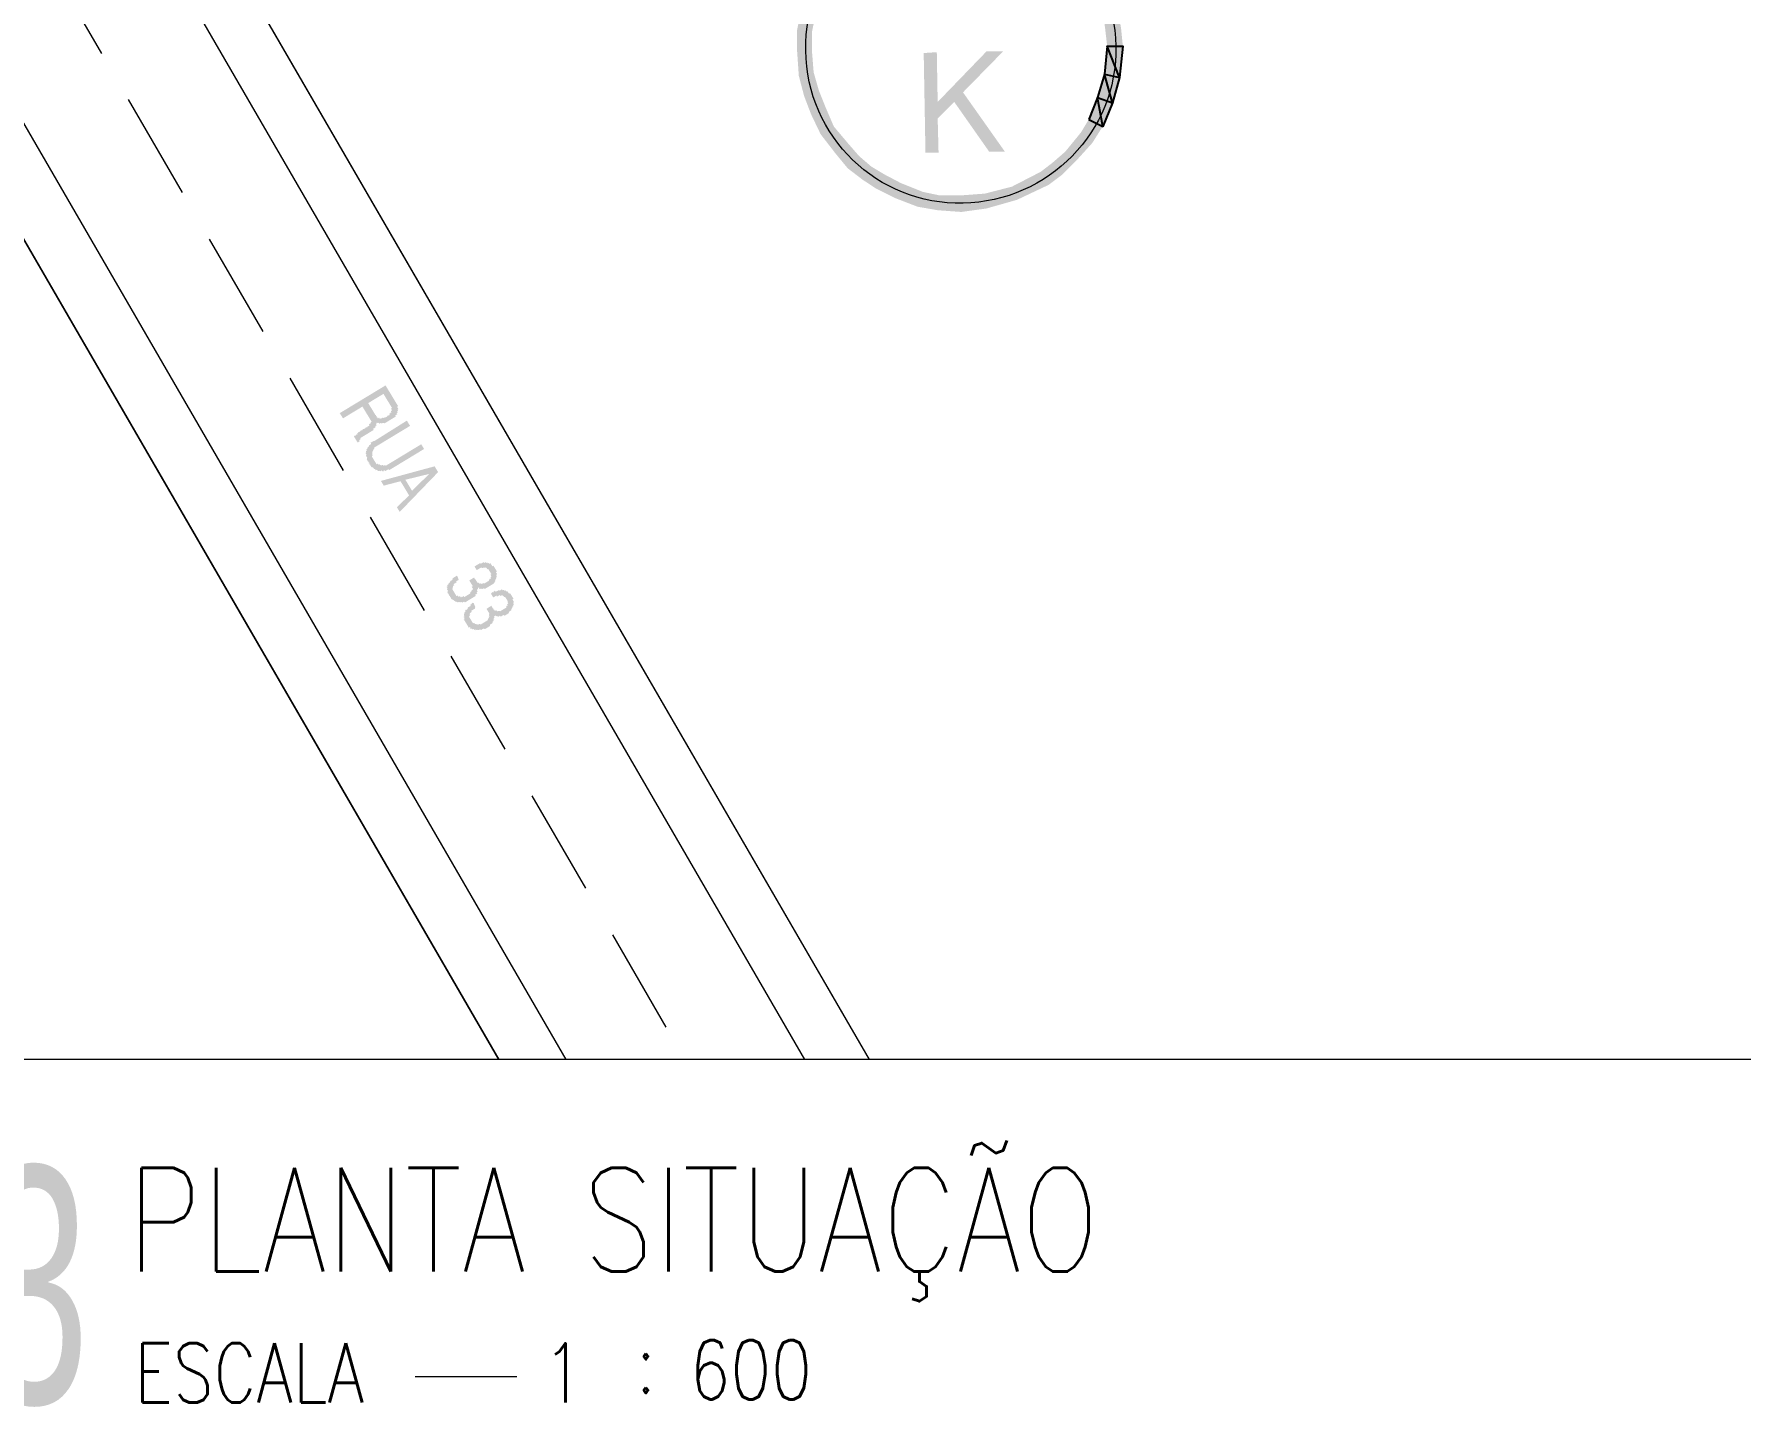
# Model space of a CAD drawing. Header units: millimetres. Extents: x 1345 to 2117, y 1214 to 1365.
# Drawn here: x 1563.29 to 1572.34, y 1274.12 to 1281.41 of the extents above; entities that cross this region are included whole.
import ezdxf
from ezdxf.enums import TextEntityAlignment as Align

# ---------------------------------------------------------------- set-up
doc = ezdxf.new("R2010")
doc.units = ezdxf.units.MM
doc.header["$LTSCALE"] = 0.5
doc.layers.add('02', color=2, linetype='Continuous')
for name, color, linetype, lineweight in [('E-TXT-G', 3, 'Continuous', 30), ('E-TXT-W', 7, 'Continuous', 15), ('E-TXT-Y', 2, 'Continuous', 40)]:
    doc.layers.add(name, color=color, linetype=linetype, lineweight=lineweight)
doc.styles.add('REG140', font='romans.shx', dxfattribs={"width": 0.8, "height": 0.35})
doc.styles.add('REG80', font='romans.shx', dxfattribs={"width": 0.8, "height": 0.1})
doc.styles.add('SANSSERIF', font='sas_____.pfb', dxfattribs={"height": 1})
doc.styles.add('SANSSERIF2', font='sanssb__.ttf', dxfattribs={"width": 0.8})

# ---------------------------------------------------------------- blocks, each defined once
blk = doc.blocks.new('IND_DES')
at = {"layer": 'E-TXT-W'}
blk.add_line((0.0269, -0.2428), (0.1984, -0.2428), dxfattribs=at)
at = {"layer": 'E-TXT-G', "style": 'REG80', "width": 0.8}
for s, p in [('ESCALA', (-0.4463, -0.2864)), ('1', (0.2426, -0.2864)), (':', (0.3988, -0.2706))]:
    blk.add_text(s, height=0.1, dxfattribs=at).set_placement(p)
blk.add_attdef('ESCALA', (0.4897, -0.2812), '', height=0.1, dxfattribs=at)
at = {"layer": 'E-TXT-W', "style": 'SANSSERIF2', "width": 0.6}
blk.add_attdef('00', text='', height=0.4, dxfattribs=at).set_placement((-0.7083, -0.2881), align=Align.CENTER)
at = {"layer": 'E-TXT-Y', "style": 'REG140', "width": 0.8}
for tag, p in [('PROJETO', (-0.4563, 0.1829)), ('DESENHO', (-0.4582, -0.0658))]:
    blk.add_attdef(tag, p, '', height=0.175, dxfattribs=at)

msp = doc.modelspace()

# ---------------------------------------------------------------- hatches: boundary and pattern name
at = {"true_color": 0x000007}
h = msp.add_hatch(color=7, dxfattribs=at)
h.paths.add_polyline_path([(1568.1238, 1282.1074), (1568.1238, 1282.1908), (1568.0451, 1282.1028)])
h.paths.add_polyline_path([(1568.1238, 1282.1908), (1568.0451, 1282.1028), (1568.0358, 1282.1815)])
h.paths.add_polyline_path([(1568.0451, 1282.1028), (1568.0358, 1282.1815), (1567.9571, 1282.075)])
h.paths.add_polyline_path([(1568.0358, 1282.1815), (1567.9571, 1282.075), (1567.9293, 1282.1537)])
h.paths.add_polyline_path([(1567.9571, 1282.075), (1567.9293, 1282.1537), (1567.8737, 1282.0472)])
h.paths.add_polyline_path([(1567.9293, 1282.1537), (1567.8737, 1282.0472), (1567.8413, 1282.1166)])
h.paths.add_polyline_path([(1567.8737, 1282.0472), (1567.8413, 1282.1166), (1567.7949, 1282.0008)])
h.paths.add_polyline_path([(1567.8413, 1282.1166), (1567.7949, 1282.0008), (1567.7579, 1282.075)])
h.paths.add_polyline_path([(1567.7949, 1282.0008), (1567.7579, 1282.075), (1567.7162, 1281.9499)])
h.paths.add_polyline_path([(1567.7579, 1282.075), (1567.7162, 1281.9499), (1567.6606, 1282.0101)])
h.paths.add_polyline_path([(1567.7162, 1281.9499), (1567.6606, 1282.0101), (1567.6421, 1281.885)])
h.paths.add_polyline_path([(1567.6606, 1282.0101), (1567.6421, 1281.885), (1567.5911, 1281.9499)])
h.paths.add_polyline_path([(1567.6421, 1281.885), (1567.5911, 1281.9499), (1567.5911, 1281.8248)])
h.paths.add_polyline_path([(1567.5911, 1281.9499), (1567.5911, 1281.8248), (1567.5263, 1281.8804)])
h.paths.add_polyline_path([(1567.5911, 1281.8248), (1567.5263, 1281.8804), (1567.5541, 1281.7785)])
h.paths.add_polyline_path([(1567.5263, 1281.8804), (1567.5541, 1281.7785), (1567.4846, 1281.8248)])
h.paths.add_polyline_path([(1567.5541, 1281.7785), (1567.4846, 1281.8248), (1567.5031, 1281.6905)])
h.paths.add_polyline_path([(1567.4846, 1281.8248), (1567.5031, 1281.6905), (1567.4197, 1281.7275)])
h.paths.add_polyline_path([(1567.5031, 1281.6905), (1567.4197, 1281.7275), (1567.466, 1281.6117)])
h.paths.add_polyline_path([(1567.4197, 1281.7275), (1567.466, 1281.6117), (1567.3873, 1281.6488)])
h.paths.add_polyline_path([(1567.466, 1281.6117), (1567.3873, 1281.6488), (1567.429, 1281.5052)])
h.paths.add_polyline_path([(1567.3873, 1281.6488), (1567.429, 1281.5052), (1567.3502, 1281.5237)])
h.paths.add_polyline_path([(1567.429, 1281.5052), (1567.3502, 1281.5237), (1567.4105, 1281.4172)])
h.paths.add_polyline_path([(1567.3502, 1281.5237), (1567.4105, 1281.4172), (1567.3317, 1281.4264)])
h.paths.add_polyline_path([(1567.4105, 1281.4172), (1567.3317, 1281.4264), (1567.4105, 1281.3199)])
h.paths.add_polyline_path([(1567.3317, 1281.4264), (1567.4105, 1281.3199), (1567.3317, 1281.3199)])
h.paths.add_polyline_path([(1567.4105, 1281.3199), (1567.3317, 1281.3199), (1567.4197, 1281.2041)])
h.paths.add_polyline_path([(1567.3317, 1281.3199), (1567.4197, 1281.2041), (1567.341, 1281.1855)])
h.paths.add_polyline_path([(1567.4197, 1281.2041), (1567.341, 1281.1855), (1567.4475, 1281.1068)])
h.paths.add_polyline_path([(1567.341, 1281.1855), (1567.4475, 1281.1068), (1567.3688, 1281.079)])
h.paths.add_polyline_path([(1567.4475, 1281.1068), (1567.3688, 1281.079), (1567.4846, 1281.0141)])
h.paths.add_polyline_path([(1567.3688, 1281.079), (1567.4846, 1281.0141), (1567.4058, 1280.9817)])
h.paths.add_polyline_path([(1567.4846, 1281.0141), (1567.4058, 1280.9817), (1567.5263, 1280.9169)])
h.paths.add_polyline_path([(1567.4058, 1280.9817), (1567.5263, 1280.9169), (1567.4568, 1280.8752)])
h.paths.add_polyline_path([(1567.5263, 1280.9169), (1567.4568, 1280.8752), (1567.6004, 1280.8288)])
h.paths.add_polyline_path([(1567.4568, 1280.8752), (1567.6004, 1280.8288), (1567.5355, 1280.7733)])
h.paths.add_polyline_path([(1567.6004, 1280.8288), (1567.5355, 1280.7733), (1567.6606, 1280.7594)])
h.paths.add_polyline_path([(1567.5355, 1280.7733), (1567.6606, 1280.7594), (1567.6004, 1280.6945)])
h.paths.add_polyline_path([(1567.6606, 1280.7594), (1567.6004, 1280.6945), (1567.7255, 1280.7038)])
h.paths.add_polyline_path([(1567.6004, 1280.6945), (1567.7255, 1280.7038), (1567.6791, 1280.6343)])
h.paths.add_polyline_path([(1567.7255, 1280.7038), (1567.6791, 1280.6343), (1567.7949, 1280.6621)])
h.paths.add_polyline_path([(1567.6791, 1280.6343), (1567.7949, 1280.6621), (1567.7486, 1280.588)])
h.paths.add_polyline_path([(1567.7949, 1280.6621), (1567.7486, 1280.588), (1567.883, 1280.6158)])
h.paths.add_polyline_path([(1567.7486, 1280.588), (1567.883, 1280.6158), (1567.8505, 1280.537)])
h.paths.add_polyline_path([(1567.883, 1280.6158), (1567.8505, 1280.537), (1567.9988, 1280.5694)])
h.paths.add_polyline_path([(1567.8505, 1280.537), (1567.9988, 1280.5694), (1567.971, 1280.4907)])
h.paths.add_polyline_path([(1567.9988, 1280.5694), (1567.971, 1280.4907), (1568.0868, 1280.5509)])
h.paths.add_polyline_path([(1567.971, 1280.4907), (1568.0868, 1280.5509), (1568.0775, 1280.4721)])
h.paths.add_polyline_path([(1568.0868, 1280.5509), (1568.0775, 1280.4721), (1568.2026, 1280.5509)])
h.paths.add_polyline_path([(1568.0775, 1280.4721), (1568.2026, 1280.5509), (1568.2026, 1280.4629)])
h.paths.add_polyline_path([(1568.2026, 1280.5509), (1568.2026, 1280.4629), (1568.3277, 1280.5602)])
h.paths.add_polyline_path([(1568.2026, 1280.4629), (1568.3277, 1280.5602), (1568.3369, 1280.4814)])
h.paths.add_polyline_path([(1568.3277, 1280.5602), (1568.3369, 1280.4814), (1568.4713, 1280.5972)])
h.paths.add_polyline_path([(1568.3369, 1280.4814), (1568.4713, 1280.5972), (1568.4991, 1280.5277)])
h.paths.add_polyline_path([(1568.4713, 1280.5972), (1568.4991, 1280.5277), (1568.6241, 1280.676)])
h.paths.add_polyline_path([(1568.4991, 1280.5277), (1568.6241, 1280.676), (1568.6658, 1280.6065)])
h.paths.add_polyline_path([(1568.6241, 1280.676), (1568.6658, 1280.6065), (1568.6844, 1280.7223)])
h.paths.add_polyline_path([(1568.6658, 1280.6065), (1568.6844, 1280.7223), (1568.74, 1280.6621)])
h.paths.add_polyline_path([(1568.6844, 1280.7223), (1568.74, 1280.6621), (1568.7539, 1280.7825)])
h.paths.add_polyline_path([(1568.74, 1280.6621), (1568.7539, 1280.7825), (1568.8094, 1280.7316)])
h.paths.add_polyline_path([(1568.7539, 1280.7825), (1568.8094, 1280.7316), (1568.8372, 1280.8844)])
h.paths.add_polyline_path([(1568.8094, 1280.7316), (1568.8372, 1280.8844), (1568.8975, 1280.8288)])
h.paths.add_polyline_path([(1568.8372, 1280.8844), (1568.8975, 1280.8288), (1568.8789, 1280.9539)])
h.paths.add_polyline_path([(1568.8975, 1280.8288), (1568.8789, 1280.9539), (1568.953, 1280.9169)])
h.paths.add_polyline_path([(1568.8789, 1280.9539), (1568.953, 1280.9169), (1568.9253, 1281.0697)])
h.paths.add_polyline_path([(1568.953, 1280.9169), (1568.9253, 1281.0697), (1569.004, 1281.0419)])
h.paths.add_polyline_path([(1568.9253, 1281.0697), (1569.004, 1281.0419), (1568.9623, 1281.1948)])
h.paths.add_polyline_path([(1569.004, 1281.0419), (1568.9623, 1281.1948), (1569.0411, 1281.1763)])
h.paths.add_polyline_path([(1568.9623, 1281.1948), (1569.0411, 1281.1763), (1568.9762, 1281.343)])
h.paths.add_polyline_path([(1569.0411, 1281.1763), (1568.9762, 1281.343), (1569.0596, 1281.343)])
h.paths.add_polyline_path([(1568.9762, 1281.343), (1569.0596, 1281.343), (1568.9669, 1281.4264)])
h.paths.add_polyline_path([(1569.0596, 1281.343), (1568.9669, 1281.4264), (1569.0503, 1281.4357)])
h.paths.add_polyline_path([(1568.9669, 1281.4264), (1569.0503, 1281.4357), (1568.953, 1281.533)])
h.paths.add_polyline_path([(1569.0503, 1281.4357), (1568.953, 1281.533), (1569.0318, 1281.5515)])
h.paths.add_polyline_path([(1568.953, 1281.533), (1569.0318, 1281.5515), (1568.916, 1281.621)])
h.paths.add_polyline_path([(1569.0318, 1281.5515), (1568.916, 1281.621), (1568.9947, 1281.6488)])
h.paths.add_polyline_path([(1568.916, 1281.621), (1568.9947, 1281.6488), (1568.8697, 1281.7275)])
h.paths.add_polyline_path([(1568.9947, 1281.6488), (1568.8697, 1281.7275), (1568.9438, 1281.7739)])
h.paths.add_polyline_path([(1568.8697, 1281.7275), (1568.9438, 1281.7739), (1568.828, 1281.7877)])
h.paths.add_polyline_path([(1568.9438, 1281.7739), (1568.828, 1281.7877), (1568.8882, 1281.8433)])
h.paths.add_polyline_path([(1568.828, 1281.7877), (1568.8882, 1281.8433), (1568.7539, 1281.8711)])
h.paths.add_polyline_path([(1568.8882, 1281.8433), (1568.7539, 1281.8711), (1568.8187, 1281.9221)])
h.paths.add_polyline_path([(1568.7539, 1281.8711), (1568.8187, 1281.9221), (1568.6844, 1281.9406)])
h.paths.add_polyline_path([(1568.8187, 1281.9221), (1568.6844, 1281.9406), (1568.74, 1282.0008)])
h.paths.add_polyline_path([(1568.6844, 1281.9406), (1568.74, 1282.0008), (1568.5964, 1282.0008)])
h.paths.add_polyline_path([(1568.74, 1282.0008), (1568.5964, 1282.0008), (1568.638, 1282.075)])
h.paths.add_polyline_path([(1568.5964, 1282.0008), (1568.638, 1282.075), (1568.4898, 1282.0564)])
h.paths.add_polyline_path([(1568.638, 1282.075), (1568.4898, 1282.0564), (1568.5176, 1282.1352)])
h.paths.add_polyline_path([(1568.4898, 1282.0564), (1568.5176, 1282.1352), (1568.3925, 1282.0935)])
h.paths.add_polyline_path([(1568.5176, 1282.1352), (1568.3925, 1282.0935), (1568.4064, 1282.1722)])
h.paths.add_polyline_path([(1568.3925, 1282.0935), (1568.4064, 1282.1722), (1568.286, 1282.1074)])
h.paths.add_polyline_path([(1568.4064, 1282.1722), (1568.286, 1282.1074), (1568.2952, 1282.1908)])
h.paths.add_polyline_path([(1568.286, 1282.1074), (1568.2952, 1282.1908), (1568.1794, 1282.1074)])
h.paths.add_polyline_path([(1568.2952, 1282.1908), (1568.1794, 1282.1074), (1568.1794, 1282.2)])
h.paths.add_polyline_path([(1568.1794, 1282.1074), (1568.1794, 1282.2), (1568.1238, 1282.1074)])
h.paths.add_polyline_path([(1568.1794, 1282.2), (1568.1238, 1282.1074), (1568.1238, 1282.1908)])
for points in [[(1568.4342, 1280.7825), (1568.3508, 1280.7825), (1568.1655, 1281.0466), (1568.0775, 1280.9585), (1568.0822, 1280.7779), (1568.0127, 1280.7779), (1568.0034, 1281.306), (1568.0729, 1281.3106), (1568.0775, 1281.0466), (1568.3369, 1281.3152), (1568.425, 1281.3152), (1568.2119, 1281.0975)], [(1565.1752, 1279.0972), (1565.178, 1279.0989), (1565.1696, 1279.0938), (1565.1634, 1279.0977), (1565.1578, 1279.0943), (1565.1523, 1279.091), (1565.1467, 1279.0876), (1565.1433, 1279.0932), (1565.1377, 1279.0898), (1565.1394, 1279.087), (1565.1322, 1279.0864), (1565.1288, 1279.092), (1565.1232, 1279.0886), (1565.1249, 1279.0858), (1565.1143, 1279.0908), (1565.1159, 1279.088), (1565.107, 1279.0902), (1565.1036, 1279.0958), (1565.098, 1279.0924), (1565.0947, 1279.098), (1565.0857, 1279.1002), (1565.0885, 1279.1019), (1565.0823, 1279.1057), (1565.0851, 1279.1074), (1565.0734, 1279.1079), (1565.0762, 1279.1096), (1565.07, 1279.1135), (1565.0728, 1279.1152), (1565.0666, 1279.1191), (1565.0694, 1279.1208), (1565.0632, 1279.1247), (1565.066, 1279.1264), (1565.0598, 1279.1302), (1565.0626, 1279.1319), (1565.0565, 1279.1358), (1565.0609, 1279.1347), (1565.0531, 1279.1414), (1565.0576, 1279.1403), (1565.0497, 1279.147), (1565.0542, 1279.1459), (1565.048, 1279.1498), (1565.0508, 1279.1514), (1565.0502, 1279.1587), (1565.053, 1279.1604), (1565.0468, 1279.1643), (1565.0496, 1279.166), (1565.0434, 1279.1699), (1565.0462, 1279.1715), (1565.049, 1279.1732), (1565.0456, 1279.1788), (1565.0423, 1279.1844), (1565.0478, 1279.1878), (1565.0445, 1279.1933), (1565.05, 1279.1967), (1565.0467, 1279.2023), (1565.0522, 1279.2057), (1565.0544, 1279.2146), (1565.06, 1279.218), (1565.0622, 1279.227), (1565.0639, 1279.2242), (1565.0678, 1279.2304), (1565.0695, 1279.2276), (1565.0733, 1279.2337), (1565.07, 1279.2393), (1565.0755, 1279.2427), (1565.0772, 1279.2399), (1565.0783, 1279.2444), (1565.0828, 1279.2433), (1565.0839, 1279.2478), (1565.0884, 1279.2467), (1565.2623, 1279.3559), (1565.2792, 1279.328), (1565.1008, 1279.2199), (1565.1036, 1279.2216), (1565.0952, 1279.2165), (1565.098, 1279.2182), (1565.0924, 1279.2148), (1565.0869, 1279.2114), (1565.0902, 1279.2059), (1565.0847, 1279.2025), (1565.0825, 1279.1935), (1565.0769, 1279.1901), (1565.0803, 1279.1846), (1565.0781, 1279.1756), (1565.0815, 1279.17), (1565.0759, 1279.1667), (1565.0776, 1279.1639), (1565.0793, 1279.1611), (1565.081, 1279.1583), (1565.0826, 1279.1555), (1565.0843, 1279.1527), (1565.086, 1279.1499), (1565.0877, 1279.1471), (1565.0911, 1279.1416), (1565.0945, 1279.136), (1565.0979, 1279.1304), (1565.1012, 1279.1248), (1565.1068, 1279.1282), (1565.1102, 1279.1226), (1565.1158, 1279.126), (1565.1192, 1279.1204), (1565.1281, 1279.1183), (1565.1337, 1279.1216), (1565.1371, 1279.1161), (1565.1426, 1279.1194), (1565.1516, 1279.1172), (1565.1544, 1279.1189), (1565.1572, 1279.1206), (1565.16, 1279.1223), (1565.1627, 1279.124), (1565.1655, 1279.1257), (1565.3384, 1279.2305), (1565.3536, 1279.2054)], [(1565.5943, 1278.4059), (1565.5971, 1278.4076), (1565.5887, 1278.4025), (1565.5915, 1278.4042), (1565.5859, 1278.4008), (1565.5804, 1278.3974), (1565.5748, 1278.394), (1565.5692, 1278.3907), (1565.5658, 1278.3962), (1565.5603, 1278.3928), (1565.5547, 1278.3895), (1565.5513, 1278.395), (1565.5457, 1278.3917), (1565.5368, 1278.3939), (1565.5312, 1278.3905), (1565.5278, 1278.3961), (1565.5222, 1278.3927), (1565.5189, 1278.3982), (1565.5099, 1278.4004), (1565.5144, 1278.3993), (1565.5065, 1278.406), (1565.511, 1278.4049), (1565.4976, 1278.4082), (1565.5021, 1278.4071), (1565.4959, 1278.411), (1565.4987, 1278.4127), (1565.4925, 1278.4166), (1565.4953, 1278.4183), (1565.4891, 1278.4222), (1565.4919, 1278.4238), (1565.4857, 1278.4277), (1565.4885, 1278.4294), (1565.4824, 1278.4333), (1565.4852, 1278.435), (1565.479, 1278.4389), (1565.4818, 1278.4406), (1565.4756, 1278.4445), (1565.4784, 1278.4461), (1565.4778, 1278.4534), (1565.4806, 1278.4551), (1565.4744, 1278.459), (1565.4772, 1278.4607), (1565.4766, 1278.4679), (1565.4732, 1278.4735), (1565.4788, 1278.4769), (1565.4805, 1278.4741), (1565.4754, 1278.4825), (1565.481, 1278.4859), (1565.4827, 1278.4831), (1565.4832, 1278.4948), (1565.4849, 1278.492), (1565.4888, 1278.4982), (1565.4905, 1278.4954), (1565.4927, 1278.5044), (1565.4982, 1278.5077), (1565.5038, 1278.5111), (1565.506, 1278.5201), (1565.5116, 1278.5235), (1565.5144, 1278.5251), (1565.5172, 1278.5268), (1565.5199, 1278.5285), (1565.5255, 1278.5319), (1565.5283, 1278.5336), (1565.5374, 1278.5124), (1565.5318, 1278.509), (1565.5363, 1278.5079), (1565.5262, 1278.5056), (1565.5234, 1278.5039), (1565.5268, 1278.4984), (1565.5212, 1278.495), (1565.5156, 1278.4916), (1565.5101, 1278.4882), (1565.5134, 1278.4826), (1565.5079, 1278.4793), (1565.5057, 1278.4703), (1565.5035, 1278.4614), (1565.5069, 1278.4558), (1565.5102, 1278.4502), (1565.5136, 1278.4446), (1565.517, 1278.4391), (1565.5204, 1278.4335), (1565.5238, 1278.4279), (1565.5255, 1278.4251), (1565.531, 1278.4285), (1565.5327, 1278.4257), (1565.5344, 1278.4229), (1565.5361, 1278.4201), (1565.54, 1278.4263), (1565.5434, 1278.4207), (1565.5451, 1278.4179), (1565.5489, 1278.4241), (1565.5523, 1278.4185), (1565.5579, 1278.4219), (1565.5635, 1278.4253), (1565.5669, 1278.4197), (1565.5724, 1278.4231), (1565.5752, 1278.4248), (1565.578, 1278.4265), (1565.5808, 1278.4282), (1565.5836, 1278.4299), (1565.5864, 1278.4315), (1565.5892, 1278.4332), (1565.5919, 1278.4349), (1565.5975, 1278.4383), (1565.5997, 1278.4473), (1565.6053, 1278.4506), (1565.6075, 1278.4596), (1565.6092, 1278.4568), (1565.6131, 1278.463), (1565.6097, 1278.4686), (1565.6114, 1278.4658), (1565.6063, 1278.4741), (1565.6119, 1278.4775), (1565.6136, 1278.4747), (1565.6102, 1278.4803), (1565.6068, 1278.4859), (1565.6034, 1278.4914), (1565.6, 1278.497), (1565.5967, 1278.5026), (1565.5933, 1278.5082), (1565.6184, 1278.5234), (1565.6218, 1278.5178), (1565.6251, 1278.5122), (1565.6279, 1278.5139), (1565.6285, 1278.5067), (1565.6313, 1278.5083), (1565.6319, 1278.5011), (1565.6347, 1278.5028), (1565.6353, 1278.4955), (1565.6381, 1278.4972), (1565.6425, 1278.4961), (1565.6442, 1278.4933), (1565.6459, 1278.4905), (1565.6515, 1278.4939), (1565.6532, 1278.4911), (1565.6549, 1278.4883), (1565.6605, 1278.4917), (1565.6621, 1278.4889), (1565.666, 1278.4951), (1565.6677, 1278.4923), (1565.675, 1278.4929), (1565.6806, 1278.4963), (1565.6861, 1278.4997), (1565.6917, 1278.503), (1565.6973, 1278.5064), (1565.6995, 1278.5154), (1565.7012, 1278.5126), (1565.7023, 1278.5171), (1565.7067, 1278.516), (1565.7078, 1278.5204), (1565.7045, 1278.526), (1565.7089, 1278.5249), (1565.71, 1278.5294), (1565.7067, 1278.535), (1565.7111, 1278.5339), (1565.705, 1278.5378), (1565.7105, 1278.5411), (1565.7072, 1278.5467), (1565.7038, 1278.5523), (1565.7004, 1278.5579), (1565.697, 1278.5634), (1565.6936, 1278.569), (1565.6881, 1278.5656), (1565.6909, 1278.5673), (1565.6847, 1278.5712), (1565.6875, 1278.5729), (1565.6813, 1278.5768), (1565.6757, 1278.5734), (1565.6785, 1278.5751), (1565.6668, 1278.5756), (1565.6696, 1278.5773), (1565.664, 1278.5739), (1565.655, 1278.5761), (1565.6495, 1278.5727), (1565.6439, 1278.5693), (1565.6383, 1278.566), (1565.6327, 1278.5626), (1565.6209, 1278.5821), (1565.6265, 1278.5855), (1565.632, 1278.5889), (1565.6376, 1278.5922), (1565.6432, 1278.5956), (1565.6488, 1278.599), (1565.6533, 1278.5979), (1565.6577, 1278.5968), (1565.6588, 1278.6013), (1565.6633, 1278.6002), (1565.6644, 1278.6047), (1565.6689, 1278.6036), (1565.6734, 1278.6025), (1565.6751, 1278.5997), (1565.6789, 1278.6059), (1565.6823, 1278.6003), (1565.6879, 1278.6037), (1565.6896, 1278.6009), (1565.6913, 1278.5981), (1565.6968, 1278.6015), (1565.7002, 1278.5959), (1565.7058, 1278.5993), (1565.7092, 1278.5937), (1565.7126, 1278.5881), (1565.7159, 1278.5825), (1565.7215, 1278.5859), (1565.7249, 1278.5803), (1565.7283, 1278.5748), (1565.7317, 1278.5692), (1565.735, 1278.5636), (1565.7384, 1278.558), (1565.7401, 1278.5553), (1565.7345, 1278.5519), (1565.7362, 1278.5491), (1565.7379, 1278.5463), (1565.7396, 1278.5435), (1565.7413, 1278.5407), (1565.7357, 1278.5373), (1565.7391, 1278.5318), (1565.7369, 1278.5228), (1565.7347, 1278.5139), (1565.7291, 1278.5105), (1565.7325, 1278.5049), (1565.7269, 1278.5015), (1565.7297, 1278.5032), (1565.7247, 1278.4926), (1565.7192, 1278.4892), (1565.722, 1278.4909), (1565.7164, 1278.4875), (1565.7108, 1278.4841), (1565.7052, 1278.4807), (1565.6997, 1278.4774), (1565.6941, 1278.474), (1565.6885, 1278.4706), (1565.6829, 1278.4672), (1565.6774, 1278.4638), (1565.6684, 1278.466), (1565.6628, 1278.4626), (1565.6539, 1278.4648), (1565.6567, 1278.4665), (1565.6483, 1278.4615), (1565.6449, 1278.467), (1565.6477, 1278.4687), (1565.636, 1278.4692), (1565.6387, 1278.4709), (1565.6393, 1278.4637), (1565.6365, 1278.462), (1565.6344, 1278.453), (1565.6377, 1278.4474), (1565.6322, 1278.4441), (1565.6355, 1278.4385), (1565.63, 1278.4351), (1565.6244, 1278.4317), (1565.6278, 1278.4261), (1565.6222, 1278.4228), (1565.6166, 1278.4194), (1565.611, 1278.416), (1565.6055, 1278.4126), (1565.5999, 1278.4092), (1565.5943, 1278.4059), (1565.5971, 1278.4076)], [(1565.6856, 1278.2553), (1565.6884, 1278.257), (1565.68, 1278.2519), (1565.6828, 1278.2536), (1565.6772, 1278.2503), (1565.6683, 1278.2525), (1565.6627, 1278.2491), (1565.6571, 1278.2457), (1565.6482, 1278.2479), (1565.6426, 1278.2445), (1565.6336, 1278.2467), (1565.628, 1278.2433), (1565.6247, 1278.2489), (1565.6191, 1278.2455), (1565.6157, 1278.2511), (1565.6101, 1278.2477), (1565.6068, 1278.2533), (1565.6012, 1278.2499), (1565.5978, 1278.2555), (1565.6006, 1278.2572), (1565.5944, 1278.2611), (1565.5972, 1278.2627), (1565.5888, 1278.2577), (1565.5855, 1278.2633), (1565.5899, 1278.2622), (1565.5821, 1278.2688), (1565.5866, 1278.2677), (1565.5787, 1278.2744), (1565.5832, 1278.2733), (1565.577, 1278.2772), (1565.5798, 1278.2789), (1565.5736, 1278.2828), (1565.5764, 1278.2845), (1565.5703, 1278.2883), (1565.573, 1278.29), (1565.5669, 1278.2939), (1565.5697, 1278.2956), (1565.5635, 1278.2995), (1565.5691, 1278.3029), (1565.5657, 1278.3084), (1565.5685, 1278.3101), (1565.5623, 1278.314), (1565.5651, 1278.3157), (1565.5679, 1278.3174), (1565.5645, 1278.323), (1565.5667, 1278.3319), (1565.5689, 1278.3409), (1565.5745, 1278.3443), (1565.5711, 1278.3498), (1565.5767, 1278.3532), (1565.5784, 1278.3504), (1565.5822, 1278.3566), (1565.5839, 1278.3538), (1565.5844, 1278.3656), (1565.5861, 1278.3628), (1565.59, 1278.3689), (1565.5917, 1278.3662), (1565.5956, 1278.3723), (1565.5973, 1278.3695), (1565.6012, 1278.3757), (1565.6006, 1278.383), (1565.605, 1278.3819), (1565.6061, 1278.3864), (1565.6117, 1278.3897), (1565.6162, 1278.3886), (1565.6252, 1278.3674), (1565.623, 1278.3585), (1565.6258, 1278.3602), (1565.6175, 1278.3551), (1565.6147, 1278.3534), (1565.6091, 1278.35), (1565.6035, 1278.3466), (1565.6069, 1278.3411), (1565.6013, 1278.3377), (1565.5958, 1278.3343), (1565.5991, 1278.3287), (1565.5936, 1278.3254), (1565.5969, 1278.3198), (1565.5914, 1278.3164), (1565.5947, 1278.3108), (1565.5981, 1278.3052), (1565.6015, 1278.2997), (1565.6049, 1278.2941), (1565.6066, 1278.2913), (1565.6083, 1278.2885), (1565.61, 1278.2857), (1565.6117, 1278.2829), (1565.6133, 1278.2802), (1565.6189, 1278.2835), (1565.6223, 1278.278), (1565.6313, 1278.2758), (1565.6402, 1278.2736), (1565.6458, 1278.2769), (1565.6547, 1278.2748), (1565.6603, 1278.2781), (1565.6631, 1278.2798), (1565.6659, 1278.2815), (1565.6687, 1278.2832), (1565.6715, 1278.2849), (1565.6743, 1278.2866), (1565.677, 1278.2883), (1565.6798, 1278.29), (1565.6854, 1278.2933), (1565.691, 1278.2967), (1565.6932, 1278.3057), (1565.6987, 1278.3091), (1565.6954, 1278.3146), (1565.7009, 1278.318), (1565.6976, 1278.3236), (1565.6998, 1278.3325), (1565.7015, 1278.3298), (1565.6964, 1278.3381), (1565.6981, 1278.3353), (1565.693, 1278.3437), (1565.6913, 1278.3465), (1565.6879, 1278.3521), (1565.6845, 1278.3576), (1565.7096, 1278.3728), (1565.7124, 1278.3745), (1565.713, 1278.3673), (1565.7164, 1278.3617), (1565.7192, 1278.3634), (1565.7181, 1278.3589), (1565.7226, 1278.3578), (1565.7215, 1278.3533), (1565.7259, 1278.3522), (1565.7248, 1278.3478), (1565.7304, 1278.3511), (1565.7321, 1278.3484), (1565.7338, 1278.3456), (1565.7394, 1278.3489), (1565.7428, 1278.3434), (1565.7483, 1278.3467), (1565.7573, 1278.3446), (1565.7629, 1278.3479), (1565.7684, 1278.3513), (1565.774, 1278.3547), (1565.7796, 1278.3581), (1565.7852, 1278.3615), (1565.7907, 1278.3648), (1565.7902, 1278.3721), (1565.7929, 1278.3738), (1565.7957, 1278.3755), (1565.7985, 1278.3772), (1565.7923, 1278.3811), (1565.7979, 1278.3844), (1565.8007, 1278.3861), (1565.7945, 1278.39), (1565.799, 1278.3889), (1565.7967, 1278.399), (1565.7984, 1278.3962), (1565.7934, 1278.4045), (1565.795, 1278.4018), (1565.7917, 1278.4073), (1565.7883, 1278.4129), (1565.7849, 1278.4185), (1565.776, 1278.4207), (1565.7787, 1278.4224), (1565.7726, 1278.4263), (1565.7754, 1278.4279), (1565.7636, 1278.4284), (1565.7664, 1278.4301), (1565.758, 1278.4251), (1565.7547, 1278.4306), (1565.7574, 1278.4323), (1565.7519, 1278.429), (1565.7463, 1278.4256), (1565.7407, 1278.4222), (1565.7373, 1278.4278), (1565.7318, 1278.4244), (1565.7262, 1278.421), (1565.7206, 1278.4176), (1565.7071, 1278.4399), (1565.7088, 1278.4371), (1565.7127, 1278.4433), (1565.7182, 1278.4467), (1565.7199, 1278.4439), (1565.7238, 1278.4501), (1565.7294, 1278.4534), (1565.7328, 1278.4479), (1565.7384, 1278.4513), (1565.74, 1278.4485), (1565.7411, 1278.4529), (1565.7456, 1278.4518), (1565.7467, 1278.4563), (1565.7512, 1278.4552), (1565.7557, 1278.4541), (1565.7585, 1278.4558), (1565.7612, 1278.4575), (1565.7668, 1278.4609), (1565.7702, 1278.4553), (1565.7758, 1278.4587), (1565.7792, 1278.4531), (1565.7847, 1278.4565), (1565.7881, 1278.4509), (1565.7971, 1278.4487), (1565.8004, 1278.4432), (1565.8038, 1278.4376), (1565.8094, 1278.441), (1565.8128, 1278.4354), (1565.8162, 1278.4298), (1565.8195, 1278.4242), (1565.8212, 1278.4214), (1565.8229, 1278.4187), (1565.8246, 1278.4159), (1565.8263, 1278.4131), (1565.828, 1278.4103), (1565.8224, 1278.4069), (1565.8258, 1278.4013), (1565.8292, 1278.3958), (1565.827, 1278.3868), (1565.8304, 1278.3812), (1565.8248, 1278.3778), (1565.8282, 1278.3723), (1565.8226, 1278.3689), (1565.8204, 1278.3599), (1565.8148, 1278.3566), (1565.8182, 1278.351), (1565.8126, 1278.3476), (1565.8071, 1278.3442), (1565.8098, 1278.3459), (1565.8043, 1278.3425), (1565.8021, 1278.3336), (1565.7965, 1278.3302), (1565.7909, 1278.3268), (1565.7853, 1278.3234), (1565.7798, 1278.3201), (1565.7764, 1278.3256), (1565.7708, 1278.3223), (1565.7652, 1278.3189), (1565.7597, 1278.3155), (1565.7563, 1278.3211), (1565.7507, 1278.3177), (1565.7451, 1278.3143), (1565.7418, 1278.3199), (1565.7362, 1278.3165), (1565.739, 1278.3182), (1565.7328, 1278.3221), (1565.7272, 1278.3187), (1565.7238, 1278.3243), (1565.7272, 1278.3187), (1565.7244, 1278.317), (1565.7278, 1278.3114), (1565.7222, 1278.3081), (1565.7256, 1278.3025), (1565.72, 1278.2991), (1565.7234, 1278.2935), (1565.7178, 1278.2901), (1565.7157, 1278.2812), (1565.7101, 1278.2778), (1565.7045, 1278.2744), (1565.7023, 1278.2655), (1565.6967, 1278.2621), (1565.6912, 1278.2587), (1565.6856, 1278.2553), (1565.6884, 1278.257)]]:
    msp.add_hatch(color=7, dxfattribs=at).paths.add_polyline_path(points)
h = msp.add_hatch(color=7, dxfattribs=at)
h.paths.add_polyline_path([(1565.0012, 1279.2396), (1564.9809, 1279.273), (1564.9865, 1279.2764), (1564.9882, 1279.2736), (1564.9921, 1279.2798), (1564.9976, 1279.2831), (1564.9993, 1279.2804), (1564.9998, 1279.2921), (1565.0015, 1279.2893), (1565.0054, 1279.2955), (1565.0071, 1279.2927), (1565.011, 1279.2989), (1565.0127, 1279.2961), (1565.0166, 1279.3022), (1565.0221, 1279.3056), (1565.0238, 1279.3028), (1565.0277, 1279.309), (1565.0333, 1279.3124), (1565.035, 1279.3096), (1565.0361, 1279.3141), (1565.0406, 1279.313), (1565.0416, 1279.3175), (1565.0472, 1279.3208), (1565.0517, 1279.3197), (1565.0528, 1279.3242), (1565.0584, 1279.3276), (1565.0601, 1279.3248), (1565.064, 1279.331), (1565.0606, 1279.3365), (1565.0661, 1279.3399), (1565.0678, 1279.3371), (1565.07, 1279.3461), (1565.0756, 1279.3495), (1565.0722, 1279.3551), (1565.0688, 1279.3606), (1565.0655, 1279.3662), (1565.0266, 1279.4303), (1564.9234, 1279.3678), (1564.9065, 1279.3957), (1565.1491, 1279.5427), (1565.2015, 1279.4563), (1565.2049, 1279.4507), (1565.2082, 1279.4451), (1565.2116, 1279.4396), (1565.215, 1279.434), (1565.2111, 1279.4278), (1565.2128, 1279.425), (1565.2145, 1279.4222), (1565.2162, 1279.4195), (1565.2179, 1279.4167), (1565.2123, 1279.4133), (1565.214, 1279.4105), (1565.2157, 1279.4077), (1565.2101, 1279.4043), (1565.2135, 1279.3988), (1565.2079, 1279.3954), (1565.2113, 1279.3898), (1565.2057, 1279.3864), (1565.2001, 1279.383), (1565.2035, 1279.3775), (1565.1979, 1279.3741), (1565.2007, 1279.3758), (1565.1924, 1279.3707), (1565.1951, 1279.3724), (1565.1868, 1279.3673), (1565.184, 1279.3656), (1565.1784, 1279.3622), (1565.1728, 1279.3589), (1565.1673, 1279.3555), (1565.1617, 1279.3521), (1565.1561, 1279.3487), (1565.1505, 1279.3453), (1565.145, 1279.342), (1565.136, 1279.3442), (1565.1304, 1279.3408), (1565.1215, 1279.343), (1565.1243, 1279.3447), (1565.1159, 1279.3396), (1565.1125, 1279.3452), (1565.107, 1279.3418), (1565.1036, 1279.3474), (1565.1081, 1279.3463), (1565.1008, 1279.3457), (1565.1025, 1279.3429), (1565.0986, 1279.3367), (1565.102, 1279.3311), (1565.0964, 1279.3278), (1565.0942, 1279.3188), (1565.0886, 1279.3154), (1565.083, 1279.3121), (1565.0864, 1279.3065), (1565.0809, 1279.3031), (1565.0753, 1279.2997), (1565.0697, 1279.2963), (1565.0641, 1279.293), (1565.0669, 1279.2946), (1565.0586, 1279.2896), (1565.053, 1279.2862), (1565.0558, 1279.2879), (1565.0502, 1279.2845), (1565.0446, 1279.2811), (1565.039, 1279.2777), (1565.0335, 1279.2744), (1565.0279, 1279.271), (1565.0223, 1279.2676), (1565.0167, 1279.2642), (1565.0145, 1279.2553), (1565.009, 1279.2519), (1565.0123, 1279.2463)])
h.paths.add_polyline_path([(1565.1593, 1279.3812), (1565.1649, 1279.3846), (1565.1666, 1279.3818), (1565.1705, 1279.3879), (1565.1699, 1279.3952), (1565.1744, 1279.3941), (1565.1755, 1279.3986), (1565.1799, 1279.3975), (1565.1777, 1279.4075), (1565.1821, 1279.4064), (1565.1815, 1279.4137), (1565.1782, 1279.4193), (1565.1837, 1279.4227), (1565.1804, 1279.4282), (1565.177, 1279.4338), (1565.1381, 1279.4979), (1565.0573, 1279.4489), (1565.0961, 1279.3848), (1565.0989, 1279.3865), (1565.0995, 1279.3792), (1565.1023, 1279.3809), (1565.1029, 1279.3736), (1565.1057, 1279.3753), (1565.1063, 1279.3681), (1565.1091, 1279.3698), (1565.1118, 1279.3714), (1565.1135, 1279.3687), (1565.1152, 1279.3659), (1565.1191, 1279.372), (1565.1225, 1279.3665), (1565.1242, 1279.3637), (1565.1281, 1279.3698), (1565.1298, 1279.3671), (1565.1336, 1279.3732), (1565.1353, 1279.3704), (1565.1426, 1279.371), (1565.1482, 1279.3744), (1565.1499, 1279.3716), (1565.1538, 1279.3778), (1565.1554, 1279.375), (1565.1593, 1279.3812), (1565.161, 1279.3784)])
h = msp.add_hatch(color=7, dxfattribs=at)
h.paths.add_polyline_path([(1565.2243, 1278.8716), (1565.2091, 1278.8967), (1565.2742, 1278.959), (1565.2286, 1279.0343), (1565.1398, 1279.011), (1565.1246, 1279.036), (1565.4094, 1279.1134), (1565.4279, 1279.0827)])
h.paths.add_polyline_path([(1565.2897, 1278.9837), (1565.3805, 1279.073), (1565.2543, 1279.0422)])

# ---------------------------------------------------------------- linework, layer by layer
at = {"color": 7, "linetype": 'Continuous', "lineweight": 18}
for points in [[(1570.7279, 1285.9026), (1564.3948, 1281.6953), (1567.7133, 1275.9673)], [(1564.2568, 1281.9334), (1567.7133, 1275.9673)], [(1562.8797, 1280.9216), (1565.75, 1275.9673)], [(1565.75, 1275.9673), (1562.9752, 1280.7567), (1557.2153, 1276.9353)]]:
    msp.add_lwpolyline(points, dxfattribs=at)
at = {"color": 7, "linetype": 'Continuous', "lineweight": 5}
for points in [[(1563.9102, 1281.9406), (1567.3708, 1275.9673)], [(1563.0472, 1281.2449), (1566.1047, 1275.9673)]]:
    msp.add_lwpolyline(points, dxfattribs=at)
at = {"color": 7, "linetype": 'Continuous', "lineweight": 5, "true_color": 0x000007}
for points in [[(1563.357, 1281.7975), (1563.6435, 1281.3029), (1563.6435, 1281.3029)], [(1563.7841, 1281.0602), (1564.0706, 1280.5657), (1564.0706, 1280.5657)], [(1564.2139, 1280.3184), (1564.4978, 1279.8284), (1564.4978, 1279.8284)], [(1564.641, 1279.5811), (1564.9249, 1279.0912), (1564.9249, 1279.0912)], [(1565.0681, 1278.8439), (1565.3547, 1278.3493), (1565.3547, 1278.3493)], [(1565.4953, 1278.1066), (1565.7818, 1277.6121), (1565.7818, 1277.6121)], [(1565.925, 1277.3648), (1566.2089, 1276.8748), (1566.2089, 1276.8748)], [(1566.3522, 1276.6275), (1566.636, 1276.1376), (1566.636, 1276.1376)]]:
    msp.add_lwpolyline(points, dxfattribs=at)
at = {"color": 7, "linetype": 'Continuous', "lineweight": -2, "true_color": 0x000007}
for points in [[(1568.9623, 1281.1948), (1569.0411, 1281.1763), (1568.9762, 1281.343)], [(1569.0411, 1281.1763), (1568.9762, 1281.343), (1569.0596, 1281.343)], [(1568.9253, 1281.0697), (1569.004, 1281.0419), (1568.9623, 1281.1948)], [(1569.004, 1281.0419), (1568.9623, 1281.1948), (1569.0411, 1281.1763)], [(1568.8789, 1280.9539), (1568.953, 1280.9169), (1568.9253, 1281.0697)], [(1568.953, 1280.9169), (1568.9253, 1281.0697), (1569.004, 1281.0419)]]:
    msp.add_lwpolyline(points, close=True, dxfattribs=at)
at = {"color": 7, "linetype": 'Continuous', "lineweight": 15, "true_color": 0x000007}
msp.add_open_spline([(1568.1841, 1282.1537), (1567.7301, 1282.1444), (1567.3688, 1281.7739), (1567.378, 1281.3199), (1567.378, 1281.3199), (1567.3827, 1280.8613), (1567.7579, 1280.4999), (1568.2119, 1280.5092), (1568.2119, 1280.5092), (1568.6658, 1280.5185), (1569.0318, 1280.8891), (1569.0225, 1281.343), (1569.0225, 1281.343), (1569.0133, 1281.797), (1568.638, 1282.163), (1568.1841, 1282.1537)], degree=3, knots=[0, 0, 0, 0, 0.0625, 0.0625, 0.0625, 0.0625, 0.125, 0.125, 0.125, 0.125, 0.1875, 0.1875, 0.1875, 0.1875, 1, 1, 1, 1], dxfattribs=at)
at = {"layer": '02', "lineweight": 18}
msp.add_lwpolyline([(1576.1667, 1275.9673), (1557.2153, 1275.9673), (1557.2153, 1295.1356), (1576.1667, 1295.1356)], close=True, dxfattribs=at)

# ---------------------------------------------------------------- block references
at = {"lineweight": 18}
ref = msp.add_blockref('IND_DES', (1565.2211, 1275.0481), dxfattribs=dict(at, xscale=3.147421443426706, yscale=3.147421443426706, zscale=3.147421443426706))
ref.add_attrib('00', '03', dxfattribs={"layer": 'E-TXT-W', "height": 1.25897, "style": 'SANSSERIF', "width": 0.6}).set_placement((1562.9919, 1274.1414), align=Align.CENTER)
ref.add_attrib('DESENHO', 'PLANTA SITUAÇÃO', (1563.779, 1274.8409), dxfattribs={"layer": 'E-TXT-Y', "height": 0.550799, "style": 'REG140', "width": 0.8})
ref.add_attrib('ESCALA', '600', (1566.7625, 1274.163), dxfattribs={"layer": 'E-TXT-G', "height": 0.31474, "style": 'REG80', "width": 0.8})

doc.saveas('drawing.dxf')
